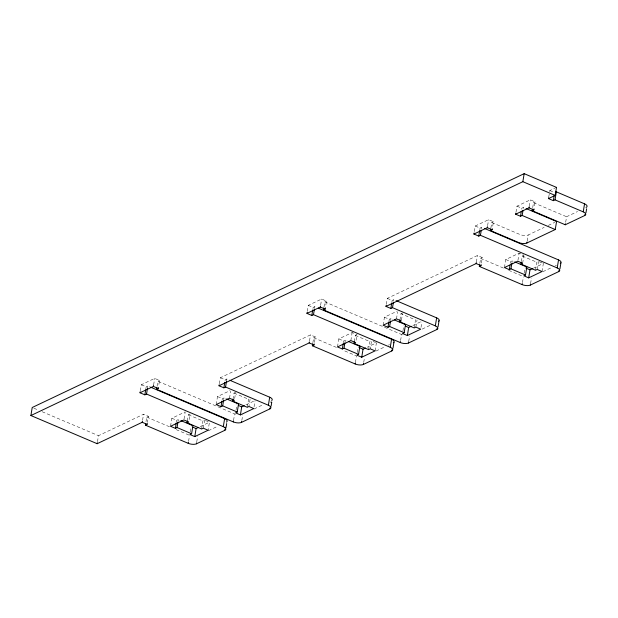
<?xml version="1.0" encoding="UTF-8"?>
<svg xmlns="http://www.w3.org/2000/svg" width="618" height="618" viewBox="0 0 618 618"><rect width="100%" height="100%" fill="white"/><g stroke="black" fill="none" stroke-linecap="round" stroke-linejoin="round"><path stroke-width="0.46" stroke-dasharray="3.09 2.32" d="M97.489 441.7L98.478 435.675L143.554 414.245L148.397 416.308L147.416 422.326M140.348 390.761L141.337 384.736L154.693 378.394L159.537 380.449L158.556 386.474M145.856 388.807L146.18 386.798L147.857 386.011L149.618 386.76M147.524 388.011L147.857 386.011M142.565 420.271L143.554 414.245M145.995 421.615L146.729 417.104L148.397 416.308M153.627 384.914L154.693 378.394M157.049 386.265L157.868 381.244L159.537 380.449M170.537 426.289L171.85 418.255L185.207 411.905L183.894 419.939M176.408 422.102L176.702 420.317L178.37 419.522L180.077 420.255M178.077 421.306L178.37 419.522M187.362 421.005L188.382 414.763L190.058 413.967L188.737 422.001M188.575 441.329L189.479 435.806M190.367 431.858L191.24 426.505M196.756 441.8L197.667 436.285M201.615 428.977L202.928 420.943L204.597 420.155L209.448 422.21L208.135 430.244M203.283 428.181L204.597 420.155M219.367 383.763L220.348 377.737L310.506 334.886L315.35 336.941L314.369 342.967M216.169 404.597L217.482 396.563L230.004 390.615M225.037 380.804L225.199 379.8L226.868 379.004L229.548 380.147M222.04 400.41L222.333 398.625L224.002 397.83L225.717 398.556M226.543 381.012L226.868 379.004M223.708 399.614L224.002 397.83M229.525 398.247L230.692 391.109M232.994 399.313L234.021 393.071L235.69 392.275M234.662 398.525L235.543 393.172M233.565 420.402L234.639 413.882L157.868 381.244M235.999 410.159L236.879 404.805M241.839 420.371L242.743 414.856M247.246 407.285L248.567 399.251L250.236 398.463L248.915 406.49M254.06 406.768L255.079 400.518M307.3 311.402L308.289 305.377L321.646 299.027L326.489 301.09L325.423 307.609M312.971 308.444L313.133 307.44L314.809 306.644L316.57 307.393M314.562 308.15L314.809 306.644M309.518 340.904L310.506 334.886M312.863 342.758L313.681 337.737L315.35 336.941M320.657 305.053L321.646 299.027M324.002 306.899L324.821 301.885L326.489 301.09M337.49 346.922L338.803 338.896L352.16 332.546L356.2 334.261M343.361 342.743L343.654 340.958L345.323 340.163L347.03 340.889M345.029 341.947L345.323 340.163M350.846 340.572L352.16 332.546M354.315 341.646L355.335 335.404L357.011 334.608L355.69 342.635M355.443 362.465L356.509 355.945L343.129 350.251M357.32 352.492L358.193 347.138M363.708 362.442L364.535 357.42M368.567 349.61L369.881 341.584L371.549 340.788L370.236 348.822M375.087 350.877L376.401 342.851L367.216 347.216M386.32 304.396L387.301 298.378L477.459 255.52L482.303 257.582L481.322 263.6M383.121 325.23L384.435 317.204L396.957 311.248M391.905 301.939L392.152 300.441L393.82 299.645L396.501 300.781M388.992 321.051L389.286 319.267L390.955 318.471L392.662 319.197M393.573 301.151L393.82 299.645M390.661 320.255L390.955 318.471M396.478 318.88L397.644 311.742M399.946 319.954L400.974 313.705L402.642 312.917M401.468 320.054L402.496 313.805M400.603 340.541L401.592 334.516L324.821 301.885M402.951 330.8L403.832 325.447M408.707 341.515L409.61 335.991M414.199 327.919L415.52 319.892L400.974 313.705M415.868 327.131L417.042 319.993M421.012 327.401L421.885 322.048M474.338 231.534L475.242 226.01L488.599 219.668L493.442 221.723L492.461 227.748M479.838 229.579L480.086 228.073L481.762 227.285L483.523 228.034M481.515 228.784L481.762 227.285M476.385 262.047L477.459 255.52M479.815 263.392L480.634 258.378L482.303 257.582M487.61 225.686L488.599 219.668M490.87 228.042L491.774 222.519L493.442 221.723M504.442 267.563L505.756 259.529L519.112 253.179L523.956 255.242L522.287 256.037L521.268 262.279M515.991 212.198L516.98 206.173L530.337 199.823L535.18 201.885L534.199 207.911M510.313 263.376L510.607 261.592L512.276 260.796L513.983 261.53M511.982 262.58L512.276 260.796M521.662 209.239L521.824 208.235L523.492 207.439L525.238 208.181M523.33 208.444L523.492 207.439M517.946 260.317L519.112 253.179M529.263 206.35L530.337 199.823M522.643 263.276L523.817 256.138M527.2 241.012L528.189 234.994L544.149 227.401M532.693 207.694L533.512 202.681L535.18 201.885M522.48 282.604L523.384 277.08M524.273 273.133L525.145 267.779M530.584 283.577L531.488 278.061M535.52 270.251L536.833 262.217L538.502 261.429L542.542 263.144M548.745 197.088L549.24 194.075M549.649 191.572L549.811 190.568L554.817 188.181M537.189 269.456L538.502 261.429M542.04 271.518L543.353 263.484L533.334 268.251M565.679 222.256L566.582 216.74L577.544 211.526M548.29 225.439L554.794 222.341M200.263 426.582L209.448 422.21M245.902 404.883L254.245 400.92M412.855 325.524L421.198 321.553M208.39 430.723L217.258 426.505M254.06 409.016L262.333 405.076M375.929 351.078L385.393 346.582M388.351 345.176L389.533 344.612M422.194 329.085L430.468 325.153M542.882 271.711L552.345 267.215M555.304 265.81L556.486 265.246M549.811 190.568L553.751 192.237M533.512 202.681L566.582 216.74M516.98 206.173L521.824 208.235M491.774 222.519L520.055 234.539A5.948 2.449 9.3 0 0 528.189 234.994M475.242 226.01L480.086 228.073M522.287 256.037L536.833 262.217M505.756 259.529L510.607 261.592M480.634 258.378L503.392 268.05M508.738 270.321L523.461 276.578M387.301 298.378L392.152 300.441M384.435 317.204L389.286 319.267M308.289 305.377L313.133 307.44M373.172 341.476L375.589 342.511M355.335 335.404L369.881 341.584M338.803 338.896L343.654 340.958M313.681 337.737L337.104 347.695M220.348 377.737L225.199 379.8M234.021 393.071L248.567 399.251M217.482 396.563L222.333 398.625M141.337 384.736L146.18 386.798M188.382 414.763L202.928 420.943M171.85 418.255L176.702 420.317M146.729 417.104L170.151 427.053M176.176 429.618L189.556 435.304M33.874 408.212L38.841 410.321M42.155 411.735L98.478 435.675M235.574 414.23A5.948 2.449 9.3 0 1 235.087 414.06M402.527 334.863A5.948 2.449 9.3 0 1 401.592 334.516"/><path stroke-width="0.93" d="M147.254 423.33L147.084 424.334L142.24 422.279L97.157 443.701L30.9 415.535L32.213 407.509L524.164 173.65L556.494 187.393L555.173 195.419L548.498 198.594L548.66 197.59M97.157 443.701L97.327 442.697M145.663 423.624L145.415 425.13L188.243 443.338A5.948 2.449 9.3 0 0 196.431 443.809L224.813 430.321A5.948 2.449 9.3 0 0 223.307 426.667L146.536 394.037L144.867 394.832L140.023 392.77L140.186 391.766M144.867 394.832L145.694 389.811M146.536 394.037L147.439 388.513M142.24 422.279L142.403 421.275M140.023 392.77L153.38 386.42L153.542 385.416M270.058 407.888L269.888 408.892L241.507 422.38A5.948 2.449 9.3 0 1 233.318 421.909L156.555 389.278L156.802 387.772M156.555 389.278L158.223 388.483L158.393 387.478M187.362 421.005L187.069 422.789L188.737 422.001L183.894 419.939L170.537 426.289L175.381 428.351L176.261 422.998M175.381 428.351L177.057 427.556L177.93 422.202M188.243 443.338L188.405 442.334M187.069 422.789L201.615 428.977L203.283 428.181L208.135 430.244L194.778 436.594L189.927 434.531L191.595 433.736L192.916 425.709L180.935 420.619M194.778 436.594L196.091 428.56L198.594 427.37M196.431 443.809L196.594 442.805M269.888 408.892A5.948 2.449 9.3 0 0 268.382 405.246L225.555 387.038L223.886 387.826L219.035 385.771L219.197 384.767M223.886 387.826L224.79 382.31M232.994 399.313L232.7 401.097L234.376 400.31L229.525 398.247L216.169 404.597L221.02 406.659L221.893 401.306M225.555 387.038L226.458 381.515M221.02 406.659L222.689 405.864L223.561 400.51M223.307 426.667L224.62 418.641L150.498 387.131M224.813 430.321L224.975 429.317M225.222 427.81L225.307 427.308M226.034 427.579L226.69 423.569M233.318 421.909L233.488 420.904M232.7 401.097L247.246 407.285L248.915 406.49L253.766 408.552L240.41 414.902L235.566 412.839L237.235 412.044L238.548 404.017L226.567 398.927M240.41 414.902L241.723 406.868L244.234 405.678M241.507 422.38L241.669 421.376M268.382 405.246L269.695 397.212L230.213 380.425M270.962 402.364L271.039 401.862M271.109 406.157L271.765 402.14M312.7 343.762L312.368 345.771L355.195 363.971A5.948 2.449 9.3 0 0 363.384 364.45L391.766 350.954A5.948 2.449 9.3 0 0 390.259 347.308L313.488 314.67L311.82 315.466L306.976 313.403L307.138 312.399M311.82 315.466L312.723 309.95M313.488 314.67L314.392 309.154M219.035 385.771L309.193 342.913L309.355 341.909M312.368 345.771L314.037 344.975L314.207 343.971M306.976 313.403L320.333 307.061L320.495 306.057M437.003 328.521L436.841 329.525L408.459 343.021A5.948 2.449 9.3 0 1 400.271 342.542L323.508 309.912L323.84 307.903M323.508 309.912L325.176 309.116L325.338 308.112M354.315 341.646L354.021 343.43L355.69 342.635L350.846 340.572L337.49 346.922L342.333 348.985L343.214 343.631M342.333 348.985L344.002 348.189L344.883 342.835M355.195 363.971L355.358 362.967M354.021 343.43L368.567 349.61L370.236 348.822L375.087 350.877L361.731 357.227L356.88 355.172L358.548 354.377L359.869 346.343L348.745 341.615M361.731 357.227L363.044 349.201L365.547 348.011M363.384 364.45L363.546 363.446M436.841 329.525A5.948 2.449 9.3 0 0 435.335 325.879L392.507 307.671L390.839 308.467L385.987 306.404L386.15 305.4M390.839 308.467L391.742 302.944M399.946 319.954L399.653 321.739L401.329 320.943L396.478 318.88L383.121 325.23L387.973 327.293L388.846 321.939M392.507 307.671L393.326 302.658M387.973 327.293L389.641 326.497L390.514 321.144M390.259 347.308L391.573 339.274L318.332 308.143M391.766 350.954L391.928 349.95M392.986 348.22L393.967 342.194M400.271 342.542L400.441 341.545M399.653 321.739L414.199 327.919L415.868 327.131L420.719 329.185L407.362 335.535L402.511 333.473L404.187 332.685L405.501 324.651L394.377 319.923M407.362 335.535L408.676 327.509L411.179 326.319M408.459 343.021L408.622 342.017M435.335 325.879L436.648 317.853L396.501 300.781M438.062 326.791L439.043 320.765M479.568 264.898L479.321 266.404L522.148 284.612A5.948 2.449 9.3 0 0 530.337 285.083L558.718 271.596A5.948 2.449 9.3 0 0 557.212 267.942L480.441 235.311L478.772 236.107L473.929 234.044L474.091 233.04M478.772 236.107L479.676 230.584M480.441 235.311L481.267 230.29M385.987 306.404L476.146 263.554L476.308 262.55M479.321 266.404L480.989 265.609L481.152 264.604M473.929 234.044L487.285 227.694L487.447 226.69M526.103 208.552L556.571 221.499L555.25 229.533L526.868 243.021A5.948 2.449 9.3 0 1 518.741 242.573L490.46 230.553L490.707 229.046M490.46 230.553L492.129 229.757L492.291 228.753M555.25 229.533L522.179 215.473L520.51 216.261L515.667 214.207L515.829 213.202M30.9 415.535L522.851 181.677L524.164 173.65M521.268 262.279L520.974 264.064L522.643 263.276L517.799 261.213L504.442 267.563L509.286 269.626L510.02 265.161M509.286 269.626L510.955 268.83L511.835 263.477M520.51 216.261L521.337 211.248M522.179 215.473L523.006 210.452M515.667 214.207L529.016 207.857L529.186 206.852M526.868 243.021L527.038 242.017M584.914 214.508L584.752 215.512L565.269 224.767L532.198 210.707L532.446 209.201M532.198 210.707L533.867 209.911L534.029 208.915M522.148 284.612L522.31 283.608M520.974 264.064L535.52 270.251L537.189 269.456L542.04 271.518L528.684 277.868L523.832 275.806L525.501 275.01L526.822 266.984L514.84 261.893M528.684 277.868L529.997 269.834L532.5 268.645M530.337 285.083L530.499 284.079M548.498 198.594L553.342 200.657L554.168 195.636M553.342 200.657L555.018 199.861L556.331 191.835L584.551 203.832A5.948 2.449 9.3 0 1 586.065 207.478M557.212 267.942L558.525 259.915L484.404 228.405M565.269 224.767L565.431 223.762M558.718 271.596L558.881 270.591M559.939 268.853L560.92 262.835M584.752 215.512A5.948 2.449 9.3 0 0 583.237 211.858L584.551 203.832M585.964 212.77L586.621 208.76M556.076 187.586L556.494 187.393M555.288 192.329L556.331 191.835M145.415 425.13L147.084 424.334M522.851 181.677L555.173 195.419M555.018 199.861L583.237 211.858M529.016 207.857L533.867 209.911M487.285 227.694L492.129 229.757M525.957 268.119L529.997 269.834M510.955 268.83L525.501 275.01M476.146 263.554L480.989 265.609M405.447 326.134L408.676 327.509M389.641 326.497L404.187 332.685M320.333 307.061L325.176 309.116M359.004 347.486L363.044 349.201M344.002 348.189L358.548 354.377M309.193 342.913L314.037 344.975M238.494 405.493L241.723 406.868M222.689 405.864L237.235 412.044M153.38 386.42L158.223 388.483M192.862 427.185L196.091 428.56M177.057 427.556L191.595 433.736M391.573 339.274A5.948 2.449 9.3 0 1 393.357 342.774M224.62 418.641A5.948 2.449 9.3 0 1 226.412 422.14M269.695 397.212A5.948 2.449 9.3 0 1 271.735 400.534M436.648 317.853A5.948 2.449 9.3 0 1 438.44 321.345M558.525 259.915A5.948 2.449 9.3 0 1 560.31 263.415"/></g></svg>
